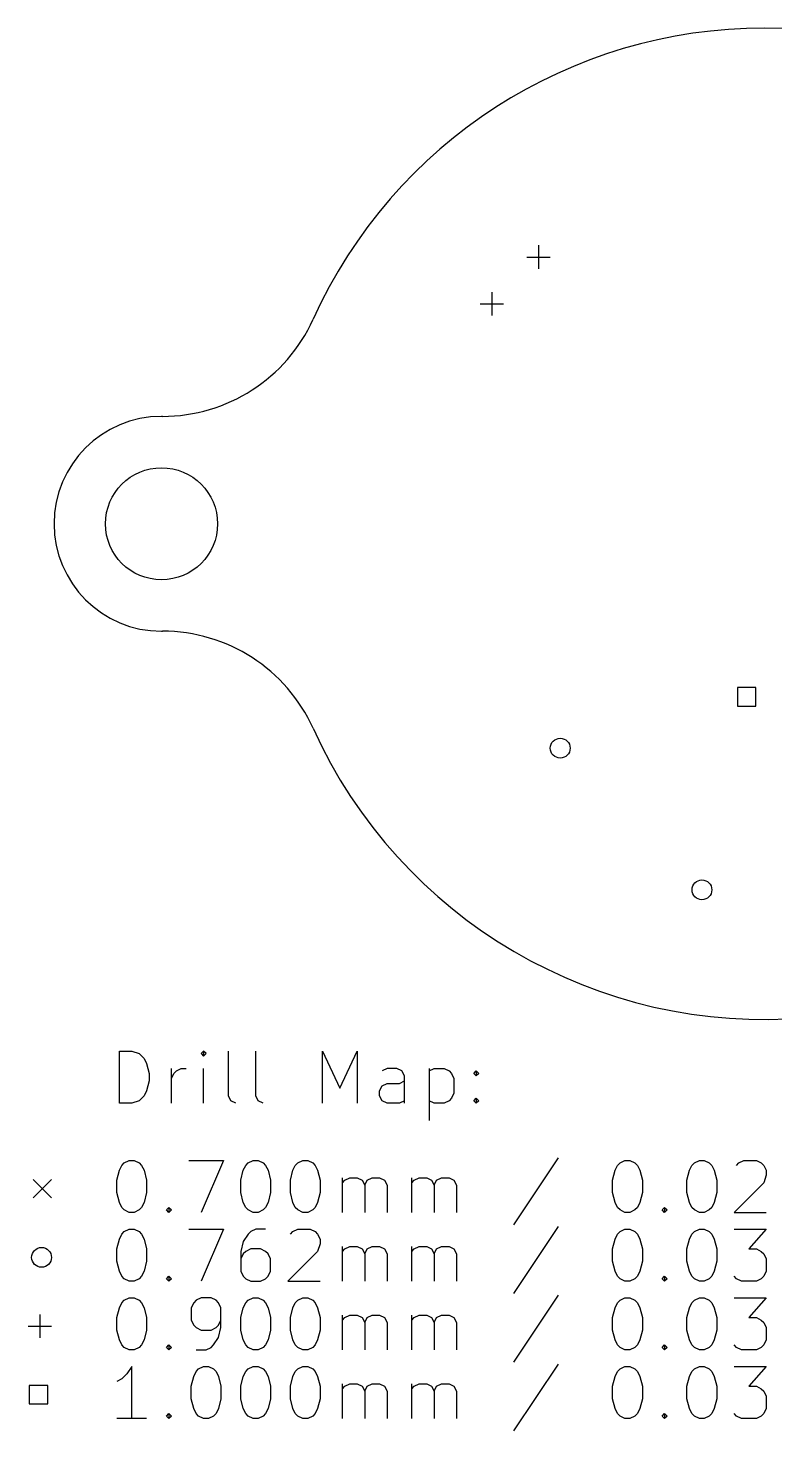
# Model space of a CAD drawing. Extents: x 78.5 to 134.1, y -109.1 to -54.9.
# Drawn here: x 78.5 to 107.2, y -108.8 to -54.9 of the extents above; entities that cross this region are included whole.
import ezdxf

# ---------------------------------------------------------------- set-up
doc = ezdxf.new("R2010")
doc.units = 0
doc.layers.add('BLACK', color=7, linetype='CONTINUOUS')

msp = doc.modelspace()

# ---------------------------------------------------------------- linework, layer by layer
at = {"layer": 'BLACK', "linetype": 'CONTINUOUS'}
for p, q in [((98.1516, -63.2484), (98.1516, -64.1484)), ((97.7016, -63.6984), (98.6016, -63.6984)), ((96.355549, -65.044451), (96.355549, -65.944451)), ((95.905549, -65.494451), (96.805549, -65.494451)), ((83.701237, -69.822583), (83.66206, -69.822583)), ((83.66206, -78.077583), (83.701237, -78.077583)), ((106.503557, -80.246443), (105.796443, -80.246443)), ((105.796443, -80.246443), (105.796443, -80.953557)), ((106.503557, -80.953557), (106.503557, -80.246443)), ((105.796443, -80.953557), (106.503557, -80.953557)), ((82.042325, -96.214921), (82.042325, -94.214921)), ((82.042325, -94.214921), (82.518515, -94.214921)), ((82.518515, -94.214921), (82.80423, -94.310159)), ((82.80423, -94.310159), (82.994706, -94.500635)), ((85.28042, -94.214921), (85.185182, -94.310159)), ((85.185182, -94.310159), (85.28042, -94.405397)), ((85.375658, -94.310159), (85.28042, -94.214921)), ((85.28042, -94.214921), (85.28042, -94.405397)), ((85.28042, -94.405397), (85.375658, -94.310159)), ((86.232801, -95.929206), (86.232801, -94.214921)), ((87.28042, -95.929206), (87.28042, -94.214921)), ((89.851849, -96.214921), (89.851849, -94.214921)), ((89.851849, -94.214921), (90.518516, -95.643492)), ((90.518516, -95.643492), (91.185182, -94.214921)), ((91.185182, -94.214921), (91.185182, -96.214921)), ((82.994706, -94.500635), (83.089944, -94.691111)), ((83.089944, -94.691111), (83.185182, -95.072063)), ((84.042325, -96.214921), (84.042325, -94.881587)), ((84.232801, -94.976825), (84.423277, -94.881587)), ((84.423277, -94.881587), (84.613754, -94.881587)), ((85.28042, -96.214921), (85.28042, -94.881587)), ((92.328039, -94.881587), (92.137563, -94.976825)), ((92.708992, -94.881587), (92.328039, -94.881587)), ((92.899468, -94.976825), (92.708992, -94.881587)), ((93.947087, -94.881587), (93.947087, -96.881587)), ((93.947087, -94.976825), (94.137563, -94.881587)), ((94.137563, -94.881587), (94.518516, -94.881587)), ((94.518516, -94.881587), (94.708992, -94.976825)), ((83.185182, -95.357778), (83.089944, -95.73873)), ((83.185182, -95.072063), (83.185182, -95.357778)), ((84.042325, -95.26254), (84.137563, -95.072063)), ((84.137563, -95.072063), (84.232801, -94.976825)), ((92.80423, -95.453016), (92.994706, -95.357778)), ((92.994706, -95.167302), (92.899468, -94.976825)), ((92.994706, -96.214921), (92.994706, -95.167302)), ((94.708992, -94.976825), (94.80423, -95.072063)), ((94.80423, -95.072063), (94.899468, -95.26254)), ((94.899468, -95.26254), (94.899468, -95.833968)), ((95.661373, -95.072063), (95.756611, -94.976825)), ((95.756611, -95.167302), (95.661373, -95.072063)), ((95.756611, -94.976825), (95.851849, -95.072063)), ((95.756611, -94.976825), (95.756611, -95.167302)), ((95.851849, -95.072063), (95.756611, -95.167302)), ((82.994706, -95.929206), (82.80423, -96.119683)), ((83.089944, -95.73873), (82.994706, -95.929206)), ((86.328039, -96.119683), (86.232801, -95.929206)), ((87.375658, -96.119683), (87.28042, -95.929206)), ((92.042325, -95.73873), (92.137563, -95.548254)), ((92.042325, -95.929206), (92.042325, -95.73873)), ((92.137563, -96.119683), (92.042325, -95.929206)), ((92.137563, -95.548254), (92.328039, -95.453016)), ((92.328039, -95.453016), (92.80423, -95.453016)), ((94.899468, -95.833968), (94.80423, -96.024444)), ((82.518515, -96.214921), (82.042325, -96.214921)), ((82.80423, -96.119683), (82.518515, -96.214921)), ((86.518515, -96.214921), (86.328039, -96.119683)), ((87.566134, -96.214921), (87.375658, -96.119683)), ((92.328039, -96.214921), (92.137563, -96.119683)), ((92.80423, -96.214921), (92.328039, -96.214921)), ((92.994706, -96.119683), (92.80423, -96.214921)), ((94.137563, -96.214921), (93.947087, -96.119683)), ((94.518516, -96.214921), (94.137563, -96.214921)), ((94.708992, -96.119683), (94.518516, -96.214921)), ((94.80423, -96.024444), (94.708992, -96.119683)), ((95.661373, -96.119683), (95.756611, -96.024444)), ((95.756611, -96.214921), (95.661373, -96.119683)), ((95.756611, -96.024444), (95.851849, -96.119683)), ((95.756611, -96.024444), (95.756611, -96.214921)), ((95.851849, -96.119683), (95.756611, -96.214921)), ((82.042325, -98.795873), (82.137563, -98.605397)), ((82.137563, -98.605397), (82.232801, -98.510159)), ((82.232801, -98.510159), (82.423277, -98.414921)), ((82.423277, -98.414921), (82.613754, -98.414921)), ((82.613754, -98.414921), (82.80423, -98.510159)), ((82.80423, -98.510159), (82.899468, -98.605397)), ((82.899468, -98.605397), (82.994706, -98.795873)), ((84.708992, -98.414921), (86.042325, -98.414921)), ((86.042325, -98.414921), (85.185182, -100.414921)), ((86.80423, -98.795873), (86.899468, -98.605397)), ((86.899468, -98.605397), (86.994706, -98.510159)), ((86.994706, -98.510159), (87.185182, -98.414921)), ((87.185182, -98.414921), (87.375659, -98.414921)), ((87.375659, -98.414921), (87.566135, -98.510159)), ((87.566135, -98.510159), (87.661373, -98.605397)), ((87.661373, -98.605397), (87.756611, -98.795873)), ((88.708992, -98.795873), (88.80423, -98.605397)), ((88.80423, -98.605397), (88.899468, -98.510159)), ((88.899468, -98.510159), (89.089944, -98.414921)), ((89.089944, -98.414921), (89.280421, -98.414921)), ((89.280421, -98.414921), (89.470897, -98.510159)), ((89.470897, -98.510159), (89.566135, -98.605397)), ((89.566135, -98.605397), (89.661373, -98.795873)), ((98.899469, -98.319683), (97.185184, -100.891111)), ((101.089946, -98.795873), (101.185184, -98.605397)), ((101.185184, -98.605397), (101.280422, -98.510159)), ((101.280422, -98.510159), (101.470898, -98.414921)), ((101.470898, -98.414921), (101.661375, -98.414921)), ((101.661375, -98.414921), (101.851851, -98.510159)), ((101.851851, -98.510159), (101.947089, -98.605397)), ((101.947089, -98.605397), (102.042327, -98.795873)), ((103.947089, -98.795873), (104.042327, -98.605397)), ((104.042327, -98.605397), (104.137565, -98.510159)), ((104.137565, -98.510159), (104.328041, -98.414921)), ((104.328041, -98.414921), (104.518518, -98.414921)), ((104.518518, -98.414921), (104.708994, -98.510159)), ((104.708994, -98.510159), (104.804232, -98.605397)), ((104.804232, -98.605397), (104.89947, -98.795873)), ((105.756613, -98.605397), (105.851851, -98.510159)), ((105.851851, -98.510159), (106.042327, -98.414921)), ((106.042327, -98.414921), (106.518518, -98.414921)), ((106.518518, -98.414921), (106.708994, -98.510159)), ((106.708994, -98.510159), (106.804232, -98.605397)), ((106.804232, -98.605397), (106.89947, -98.795873)), ((78.734557, -99.150083), (79.434557, -99.850083)), ((79.434557, -99.150083), (78.734557, -99.850083)), ((81.947087, -99.176825), (82.042325, -98.795873)), ((81.947087, -99.653016), (81.947087, -99.176825)), ((82.994706, -98.795873), (83.089944, -99.176825)), ((83.089944, -99.176825), (83.089944, -99.653016)), ((86.708992, -99.176825), (86.80423, -98.795873)), ((86.708992, -99.653016), (86.708992, -99.176825)), ((87.756611, -98.795873), (87.851849, -99.176825)), ((87.851849, -99.176825), (87.851849, -99.653016)), ((88.613754, -99.176825), (88.708992, -98.795873)), ((88.613754, -99.653016), (88.613754, -99.176825)), ((89.661373, -98.795873), (89.756611, -99.176825)), ((89.756611, -99.176825), (89.756611, -99.653016)), ((90.613754, -100.414921), (90.613754, -99.081587)), ((90.613754, -99.272063), (90.708992, -99.176825)), ((90.708992, -99.176825), (90.899468, -99.081587)), ((90.899468, -99.081587), (91.185183, -99.081587)), ((91.185183, -99.081587), (91.375659, -99.176825)), ((91.375659, -99.176825), (91.470897, -99.367302)), ((91.470897, -99.367302), (91.566135, -99.176825)), ((91.566135, -99.176825), (91.756611, -99.081587)), ((91.756611, -99.081587), (92.042325, -99.081587)), ((92.042325, -99.081587), (92.232802, -99.176825)), ((92.232802, -99.176825), (92.32804, -99.367302)), ((93.280421, -100.414921), (93.280421, -99.081587)), ((93.280421, -99.272063), (93.375659, -99.176825)), ((93.375659, -99.176825), (93.566135, -99.081587)), ((93.566135, -99.081587), (93.85185, -99.081587)), ((93.85185, -99.081587), (94.042326, -99.176825)), ((94.042326, -99.176825), (94.137564, -99.367302)), ((94.137564, -99.367302), (94.232802, -99.176825)), ((94.232802, -99.176825), (94.423278, -99.081587)), ((94.423278, -99.081587), (94.708992, -99.081587)), ((94.708992, -99.081587), (94.899469, -99.176825)), ((94.899469, -99.176825), (94.994707, -99.367302)), ((100.994708, -99.176825), (101.089946, -98.795873)), ((100.994708, -99.653016), (100.994708, -99.176825)), ((102.042327, -98.795873), (102.137565, -99.176825)), ((102.137565, -99.176825), (102.137565, -99.653016)), ((103.851851, -99.176825), (103.947089, -98.795873)), ((103.851851, -99.653016), (103.851851, -99.176825)), ((104.89947, -98.795873), (104.994708, -99.176825)), ((104.994708, -99.176825), (104.994708, -99.653016)), ((106.89947, -98.986349), (106.804232, -99.272063)), ((106.89947, -98.795873), (106.89947, -98.986349)), ((82.042325, -100.033968), (81.947087, -99.653016)), ((83.089944, -99.653016), (82.994706, -100.033968)), ((86.80423, -100.033968), (86.708992, -99.653016)), ((87.851849, -99.653016), (87.756611, -100.033968)), ((88.708992, -100.033968), (88.613754, -99.653016)), ((89.756611, -99.653016), (89.661373, -100.033968)), ((91.470897, -99.367302), (91.470897, -100.414921)), ((92.32804, -99.367302), (92.32804, -100.414921)), ((94.137564, -99.367302), (94.137564, -100.414921)), ((94.994707, -99.367302), (94.994707, -100.414921)), ((101.089946, -100.033968), (100.994708, -99.653016)), ((102.137565, -99.653016), (102.042327, -100.033968)), ((103.947089, -100.033968), (103.851851, -99.653016)), ((104.994708, -99.653016), (104.89947, -100.033968)), ((106.804232, -99.272063), (105.661375, -100.414921)), ((82.137563, -100.224444), (82.042325, -100.033968)), ((82.232801, -100.319683), (82.137563, -100.224444)), ((82.899468, -100.224444), (82.80423, -100.319683)), ((82.994706, -100.033968), (82.899468, -100.224444)), ((83.851849, -100.319683), (83.947087, -100.224444)), ((83.947087, -100.224444), (84.042325, -100.319683)), ((83.947087, -100.224444), (83.947087, -100.414921)), ((86.899468, -100.224444), (86.80423, -100.033968)), ((86.994706, -100.319683), (86.899468, -100.224444)), ((87.661373, -100.224444), (87.566135, -100.319683)), ((87.756611, -100.033968), (87.661373, -100.224444)), ((88.80423, -100.224444), (88.708992, -100.033968)), ((88.899468, -100.319683), (88.80423, -100.224444)), ((89.566135, -100.224444), (89.470897, -100.319683)), ((89.661373, -100.033968), (89.566135, -100.224444)), ((101.185184, -100.224444), (101.089946, -100.033968)), ((101.280422, -100.319683), (101.185184, -100.224444)), ((101.947089, -100.224444), (101.851851, -100.319683)), ((102.042327, -100.033968), (101.947089, -100.224444)), ((102.89947, -100.319683), (102.994708, -100.224444)), ((102.994708, -100.224444), (103.089946, -100.319683)), ((102.994708, -100.224444), (102.994708, -100.414921)), ((104.042327, -100.224444), (103.947089, -100.033968)), ((104.137565, -100.319683), (104.042327, -100.224444)), ((104.804232, -100.224444), (104.708994, -100.319683)), ((104.89947, -100.033968), (104.804232, -100.224444)), ((82.423277, -100.414921), (82.232801, -100.319683)), ((82.613754, -100.414921), (82.423277, -100.414921)), ((82.80423, -100.319683), (82.613754, -100.414921)), ((83.947087, -100.414921), (83.851849, -100.319683)), ((84.042325, -100.319683), (83.947087, -100.414921)), ((87.185182, -100.414921), (86.994706, -100.319683)), ((87.375659, -100.414921), (87.185182, -100.414921)), ((87.566135, -100.319683), (87.375659, -100.414921)), ((89.089944, -100.414921), (88.899468, -100.319683)), ((89.280421, -100.414921), (89.089944, -100.414921)), ((89.470897, -100.319683), (89.280421, -100.414921)), ((101.470898, -100.414921), (101.280422, -100.319683)), ((101.661375, -100.414921), (101.470898, -100.414921)), ((101.851851, -100.319683), (101.661375, -100.414921)), ((102.994708, -100.414921), (102.89947, -100.319683)), ((103.089946, -100.319683), (102.994708, -100.414921)), ((104.328041, -100.414921), (104.137565, -100.319683)), ((104.518518, -100.414921), (104.328041, -100.414921)), ((104.708994, -100.319683), (104.518518, -100.414921)), ((105.661375, -100.414921), (106.89947, -100.414921)), ((82.042325, -101.435873), (82.137563, -101.245397)), ((82.137563, -101.245397), (82.232801, -101.150159)), ((82.232801, -101.150159), (82.423277, -101.054921)), ((82.423277, -101.054921), (82.613754, -101.054921)), ((82.613754, -101.054921), (82.80423, -101.150159)), ((82.80423, -101.150159), (82.899468, -101.245397)), ((82.899468, -101.245397), (82.994706, -101.435873)), ((84.708992, -101.054921), (86.042325, -101.054921)), ((86.042325, -101.054921), (85.185182, -103.054921)), ((86.994706, -101.245397), (86.80423, -101.531111)), ((87.089944, -101.150159), (86.994706, -101.245397)), ((87.28042, -101.054921), (87.089944, -101.150159)), ((87.661373, -101.054921), (87.28042, -101.054921)), ((88.613754, -101.245397), (88.708992, -101.150159)), ((88.708992, -101.150159), (88.899468, -101.054921)), ((88.899468, -101.054921), (89.375659, -101.054921)), ((89.375659, -101.054921), (89.566135, -101.150159)), ((89.566135, -101.150159), (89.661373, -101.245397)), ((89.661373, -101.245397), (89.756611, -101.435873)), ((98.899469, -100.959683), (97.185184, -103.531111)), ((101.089946, -101.435873), (101.185184, -101.245397)), ((101.185184, -101.245397), (101.280422, -101.150159)), ((101.280422, -101.150159), (101.470898, -101.054921)), ((101.470898, -101.054921), (101.661375, -101.054921)), ((101.661375, -101.054921), (101.851851, -101.150159)), ((101.851851, -101.150159), (101.947089, -101.245397)), ((101.947089, -101.245397), (102.042327, -101.435873)), ((103.947089, -101.435873), (104.042327, -101.245397)), ((104.042327, -101.245397), (104.137565, -101.150159)), ((104.137565, -101.150159), (104.328041, -101.054921)), ((104.328041, -101.054921), (104.518518, -101.054921)), ((104.518518, -101.054921), (104.708994, -101.150159)), ((104.708994, -101.150159), (104.804232, -101.245397)), ((104.804232, -101.245397), (104.89947, -101.435873)), ((105.661375, -101.054921), (106.89947, -101.054921)), ((106.89947, -101.054921), (106.232803, -101.816825)), ((81.947087, -101.816825), (82.042325, -101.435873)), ((81.947087, -102.293016), (81.947087, -101.816825)), ((82.994706, -101.435873), (83.089944, -101.816825)), ((83.089944, -101.816825), (83.089944, -102.293016)), ((86.80423, -101.531111), (86.708992, -101.912063)), ((87.089944, -101.816825), (86.899468, -101.912063)), ((87.470897, -101.816825), (87.089944, -101.816825)), ((87.661373, -101.912063), (87.470897, -101.816825)), ((89.756611, -101.626349), (89.661373, -101.912063)), ((89.756611, -101.435873), (89.756611, -101.626349)), ((90.613754, -103.054921), (90.613754, -101.721587)), ((90.613754, -101.912063), (90.708992, -101.816825)), ((90.708992, -101.816825), (90.899468, -101.721587)), ((90.899468, -101.721587), (91.185183, -101.721587)), ((91.185183, -101.721587), (91.375659, -101.816825)), ((91.375659, -101.816825), (91.470897, -102.007302)), ((91.470897, -102.007302), (91.566135, -101.816825)), ((91.566135, -101.816825), (91.756611, -101.721587)), ((91.756611, -101.721587), (92.042325, -101.721587)), ((92.042325, -101.721587), (92.232802, -101.816825)), ((92.232802, -101.816825), (92.32804, -102.007302)), ((93.280421, -103.054921), (93.280421, -101.721587)), ((93.280421, -101.912063), (93.375659, -101.816825)), ((93.375659, -101.816825), (93.566135, -101.721587)), ((93.566135, -101.721587), (93.85185, -101.721587)), ((93.85185, -101.721587), (94.042326, -101.816825)), ((94.042326, -101.816825), (94.137564, -102.007302)), ((94.137564, -102.007302), (94.232802, -101.816825)), ((94.232802, -101.816825), (94.423278, -101.721587)), ((94.423278, -101.721587), (94.708992, -101.721587)), ((94.708992, -101.721587), (94.899469, -101.816825)), ((94.899469, -101.816825), (94.994707, -102.007302)), ((100.994708, -101.816825), (101.089946, -101.435873)), ((100.994708, -102.293016), (100.994708, -101.816825)), ((102.042327, -101.435873), (102.137565, -101.816825)), ((102.137565, -101.816825), (102.137565, -102.293016)), ((103.851851, -101.816825), (103.947089, -101.435873)), ((103.851851, -102.293016), (103.851851, -101.816825)), ((104.89947, -101.435873), (104.994708, -101.816825)), ((104.994708, -101.816825), (104.994708, -102.293016)), ((106.232803, -101.816825), (106.518518, -101.816825)), ((106.518518, -101.816825), (106.708994, -101.912063)), ((82.042325, -102.673968), (81.947087, -102.293016)), ((83.089944, -102.293016), (82.994706, -102.673968)), ((86.708992, -101.912063), (86.708992, -102.673968)), ((86.80423, -102.007302), (86.708992, -102.197778)), ((86.899468, -101.912063), (86.80423, -102.007302)), ((87.756611, -102.007302), (87.661373, -101.912063)), ((87.851849, -102.197778), (87.756611, -102.007302)), ((87.851849, -102.673968), (87.851849, -102.197778)), ((89.661373, -101.912063), (88.518516, -103.054921)), ((91.470897, -102.007302), (91.470897, -103.054921)), ((92.32804, -102.007302), (92.32804, -103.054921)), ((94.137564, -102.007302), (94.137564, -103.054921)), ((94.994707, -102.007302), (94.994707, -103.054921)), ((101.089946, -102.673968), (100.994708, -102.293016)), ((102.137565, -102.293016), (102.042327, -102.673968)), ((103.947089, -102.673968), (103.851851, -102.293016)), ((104.994708, -102.293016), (104.89947, -102.673968)), ((106.708994, -101.912063), (106.804232, -102.007302)), ((106.804232, -102.007302), (106.89947, -102.197778)), ((106.89947, -102.197778), (106.89947, -102.673968)), ((82.137563, -102.864444), (82.042325, -102.673968)), ((82.232801, -102.959683), (82.137563, -102.864444)), ((82.423277, -103.054921), (82.232801, -102.959683)), ((82.80423, -102.959683), (82.613754, -103.054921)), ((82.899468, -102.864444), (82.80423, -102.959683)), ((82.994706, -102.673968), (82.899468, -102.864444)), ((83.851849, -102.959683), (83.947087, -102.864444)), ((83.947087, -103.054921), (83.851849, -102.959683)), ((83.947087, -102.864444), (84.042325, -102.959683)), ((83.947087, -102.864444), (83.947087, -103.054921)), ((84.042325, -102.959683), (83.947087, -103.054921)), ((86.708992, -102.673968), (86.80423, -102.864444)), ((86.80423, -102.864444), (86.899468, -102.959683)), ((86.899468, -102.959683), (87.089944, -103.054921)), ((87.470897, -103.054921), (87.661373, -102.959683)), ((87.661373, -102.959683), (87.756611, -102.864444)), ((87.756611, -102.864444), (87.851849, -102.673968)), ((101.185184, -102.864444), (101.089946, -102.673968)), ((101.280422, -102.959683), (101.185184, -102.864444)), ((101.470898, -103.054921), (101.280422, -102.959683)), ((101.851851, -102.959683), (101.661375, -103.054921)), ((101.947089, -102.864444), (101.851851, -102.959683)), ((102.042327, -102.673968), (101.947089, -102.864444)), ((102.89947, -102.959683), (102.994708, -102.864444)), ((102.994708, -103.054921), (102.89947, -102.959683)), ((102.994708, -102.864444), (103.089946, -102.959683)), ((102.994708, -102.864444), (102.994708, -103.054921)), ((103.089946, -102.959683), (102.994708, -103.054921)), ((104.042327, -102.864444), (103.947089, -102.673968)), ((104.137565, -102.959683), (104.042327, -102.864444)), ((104.328041, -103.054921), (104.137565, -102.959683)), ((104.708994, -102.959683), (104.518518, -103.054921)), ((104.804232, -102.864444), (104.708994, -102.959683)), ((104.89947, -102.673968), (104.804232, -102.864444)), ((105.756613, -102.959683), (105.661375, -102.864444)), ((105.947089, -103.054921), (105.756613, -102.959683)), ((106.708994, -102.959683), (106.518518, -103.054921)), ((106.804232, -102.864444), (106.708994, -102.959683)), ((106.89947, -102.673968), (106.804232, -102.864444)), ((82.613754, -103.054921), (82.423277, -103.054921)), ((87.089944, -103.054921), (87.470897, -103.054921)), ((88.518516, -103.054921), (89.756611, -103.054921)), ((101.661375, -103.054921), (101.470898, -103.054921)), ((104.518518, -103.054921), (104.328041, -103.054921)), ((106.518518, -103.054921), (105.947089, -103.054921)), ((82.042325, -104.075873), (82.137563, -103.885397)), ((82.137563, -103.885397), (82.232801, -103.790159)), ((82.232801, -103.790159), (82.423277, -103.694921)), ((82.423277, -103.694921), (82.613754, -103.694921)), ((82.613754, -103.694921), (82.80423, -103.790159)), ((82.80423, -103.790159), (82.899468, -103.885397)), ((82.899468, -103.885397), (82.994706, -104.075873)), ((84.899468, -103.885397), (84.80423, -104.075873)), ((84.994706, -103.790159), (84.899468, -103.885397)), ((85.185182, -103.694921), (84.994706, -103.790159)), ((85.566135, -103.694921), (85.185182, -103.694921)), ((85.756611, -103.790159), (85.566135, -103.694921)), ((85.851849, -103.885397), (85.756611, -103.790159)), ((85.947087, -104.075873), (85.851849, -103.885397)), ((86.80423, -104.075873), (86.899468, -103.885397)), ((86.899468, -103.885397), (86.994706, -103.790159)), ((86.994706, -103.790159), (87.185182, -103.694921)), ((87.185182, -103.694921), (87.375659, -103.694921)), ((87.375659, -103.694921), (87.566135, -103.790159)), ((87.566135, -103.790159), (87.661373, -103.885397)), ((87.661373, -103.885397), (87.756611, -104.075873)), ((88.708992, -104.075873), (88.80423, -103.885397)), ((88.80423, -103.885397), (88.899468, -103.790159)), ((88.899468, -103.790159), (89.089944, -103.694921)), ((89.089944, -103.694921), (89.280421, -103.694921)), ((89.280421, -103.694921), (89.470897, -103.790159)), ((89.470897, -103.790159), (89.566135, -103.885397)), ((89.566135, -103.885397), (89.661373, -104.075873)), ((98.899469, -103.599683), (97.185184, -106.171111)), ((101.089946, -104.075873), (101.185184, -103.885397)), ((101.185184, -103.885397), (101.280422, -103.790159)), ((101.280422, -103.790159), (101.470898, -103.694921)), ((101.470898, -103.694921), (101.661375, -103.694921)), ((101.661375, -103.694921), (101.851851, -103.790159)), ((101.851851, -103.790159), (101.947089, -103.885397)), ((101.947089, -103.885397), (102.042327, -104.075873)), ((103.947089, -104.075873), (104.042327, -103.885397)), ((104.042327, -103.885397), (104.137565, -103.790159)), ((104.137565, -103.790159), (104.328041, -103.694921)), ((104.328041, -103.694921), (104.518518, -103.694921)), ((104.518518, -103.694921), (104.708994, -103.790159)), ((104.708994, -103.790159), (104.804232, -103.885397)), ((104.804232, -103.885397), (104.89947, -104.075873)), ((105.661375, -103.694921), (106.89947, -103.694921)), ((106.89947, -103.694921), (106.232803, -104.456825)), ((78.984557, -104.330083), (78.984557, -105.230083)), ((81.947087, -104.456825), (82.042325, -104.075873)), ((81.947087, -104.933016), (81.947087, -104.456825)), ((82.994706, -104.075873), (83.089944, -104.456825)), ((83.089944, -104.456825), (83.089944, -104.933016)), ((84.80423, -104.075873), (84.80423, -104.552063)), ((84.80423, -104.552063), (84.899468, -104.74254)), ((85.851849, -104.74254), (85.947087, -104.552063)), ((85.947087, -104.837778), (85.947087, -104.075873)), ((86.708992, -104.456825), (86.80423, -104.075873)), ((86.708992, -104.933016), (86.708992, -104.456825)), ((87.756611, -104.075873), (87.851849, -104.456825)), ((87.851849, -104.456825), (87.851849, -104.933016)), ((88.613754, -104.456825), (88.708992, -104.075873)), ((88.613754, -104.933016), (88.613754, -104.456825)), ((89.661373, -104.075873), (89.756611, -104.456825)), ((89.756611, -104.456825), (89.756611, -104.933016)), ((90.613754, -105.694921), (90.613754, -104.361587)), ((90.613754, -104.552063), (90.708992, -104.456825)), ((90.708992, -104.456825), (90.899468, -104.361587)), ((90.899468, -104.361587), (91.185183, -104.361587)), ((91.185183, -104.361587), (91.375659, -104.456825)), ((91.375659, -104.456825), (91.470897, -104.647302)), ((91.470897, -104.647302), (91.566135, -104.456825)), ((91.566135, -104.456825), (91.756611, -104.361587)), ((91.756611, -104.361587), (92.042325, -104.361587)), ((92.042325, -104.361587), (92.232802, -104.456825)), ((92.232802, -104.456825), (92.32804, -104.647302)), ((93.280421, -105.694921), (93.280421, -104.361587)), ((93.280421, -104.552063), (93.375659, -104.456825)), ((93.375659, -104.456825), (93.566135, -104.361587)), ((93.566135, -104.361587), (93.85185, -104.361587)), ((93.85185, -104.361587), (94.042326, -104.456825)), ((94.042326, -104.456825), (94.137564, -104.647302)), ((94.137564, -104.647302), (94.232802, -104.456825)), ((94.232802, -104.456825), (94.423278, -104.361587)), ((94.423278, -104.361587), (94.708992, -104.361587)), ((94.708992, -104.361587), (94.899469, -104.456825)), ((94.899469, -104.456825), (94.994707, -104.647302)), ((100.994708, -104.456825), (101.089946, -104.075873)), ((100.994708, -104.933016), (100.994708, -104.456825)), ((102.042327, -104.075873), (102.137565, -104.456825)), ((102.137565, -104.456825), (102.137565, -104.933016)), ((103.851851, -104.456825), (103.947089, -104.075873)), ((103.851851, -104.933016), (103.851851, -104.456825)), ((104.89947, -104.075873), (104.994708, -104.456825)), ((104.994708, -104.456825), (104.994708, -104.933016)), ((106.232803, -104.456825), (106.518518, -104.456825)), ((106.518518, -104.456825), (106.708994, -104.552063)), ((106.708994, -104.552063), (106.804232, -104.647302)), ((78.534557, -104.780083), (79.434557, -104.780083)), ((82.042325, -105.313968), (81.947087, -104.933016)), ((83.089944, -104.933016), (82.994706, -105.313968)), ((84.899468, -104.74254), (84.994706, -104.837778)), ((84.994706, -104.837778), (85.185182, -104.933016)), ((85.185182, -104.933016), (85.566135, -104.933016)), ((85.566135, -104.933016), (85.756611, -104.837778)), ((85.756611, -104.837778), (85.851849, -104.74254)), ((85.851849, -105.21873), (85.947087, -104.837778)), ((86.80423, -105.313968), (86.708992, -104.933016)), ((87.851849, -104.933016), (87.756611, -105.313968)), ((88.708992, -105.313968), (88.613754, -104.933016)), ((89.756611, -104.933016), (89.661373, -105.313968)), ((91.470897, -104.647302), (91.470897, -105.694921)), ((92.32804, -104.647302), (92.32804, -105.694921)), ((94.137564, -104.647302), (94.137564, -105.694921)), ((94.994707, -104.647302), (94.994707, -105.694921)), ((101.089946, -105.313968), (100.994708, -104.933016)), ((102.137565, -104.933016), (102.042327, -105.313968)), ((103.947089, -105.313968), (103.851851, -104.933016)), ((104.994708, -104.933016), (104.89947, -105.313968)), ((106.804232, -104.647302), (106.89947, -104.837778)), ((106.89947, -104.837778), (106.89947, -105.313968)), ((82.137563, -105.504444), (82.042325, -105.313968)), ((82.232801, -105.599683), (82.137563, -105.504444)), ((82.423277, -105.694921), (82.232801, -105.599683)), ((82.80423, -105.599683), (82.613754, -105.694921)), ((82.899468, -105.504444), (82.80423, -105.599683)), ((82.994706, -105.313968), (82.899468, -105.504444)), ((83.851849, -105.599683), (83.947087, -105.504444)), ((83.947087, -105.694921), (83.851849, -105.599683)), ((83.947087, -105.504444), (84.042325, -105.599683)), ((83.947087, -105.504444), (83.947087, -105.694921)), ((84.042325, -105.599683), (83.947087, -105.694921)), ((85.375658, -105.694921), (85.566135, -105.599683)), ((85.566135, -105.599683), (85.661373, -105.504444)), ((85.661373, -105.504444), (85.851849, -105.21873)), ((86.899468, -105.504444), (86.80423, -105.313968)), ((86.994706, -105.599683), (86.899468, -105.504444)), ((87.185182, -105.694921), (86.994706, -105.599683)), ((87.566135, -105.599683), (87.375659, -105.694921)), ((87.661373, -105.504444), (87.566135, -105.599683)), ((87.756611, -105.313968), (87.661373, -105.504444)), ((88.80423, -105.504444), (88.708992, -105.313968)), ((88.899468, -105.599683), (88.80423, -105.504444)), ((89.089944, -105.694921), (88.899468, -105.599683)), ((89.470897, -105.599683), (89.280421, -105.694921)), ((89.566135, -105.504444), (89.470897, -105.599683)), ((89.661373, -105.313968), (89.566135, -105.504444)), ((101.185184, -105.504444), (101.089946, -105.313968)), ((101.280422, -105.599683), (101.185184, -105.504444)), ((101.470898, -105.694921), (101.280422, -105.599683)), ((101.851851, -105.599683), (101.661375, -105.694921)), ((101.947089, -105.504444), (101.851851, -105.599683)), ((102.042327, -105.313968), (101.947089, -105.504444)), ((102.89947, -105.599683), (102.994708, -105.504444)), ((102.994708, -105.694921), (102.89947, -105.599683)), ((102.994708, -105.504444), (103.089946, -105.599683)), ((102.994708, -105.504444), (102.994708, -105.694921)), ((103.089946, -105.599683), (102.994708, -105.694921)), ((104.042327, -105.504444), (103.947089, -105.313968)), ((104.137565, -105.599683), (104.042327, -105.504444)), ((104.328041, -105.694921), (104.137565, -105.599683)), ((104.708994, -105.599683), (104.518518, -105.694921)), ((104.804232, -105.504444), (104.708994, -105.599683)), ((104.89947, -105.313968), (104.804232, -105.504444)), ((105.756613, -105.599683), (105.661375, -105.504444)), ((105.947089, -105.694921), (105.756613, -105.599683)), ((106.708994, -105.599683), (106.518518, -105.694921)), ((106.804232, -105.504444), (106.708994, -105.599683)), ((106.89947, -105.313968), (106.804232, -105.504444)), ((82.613754, -105.694921), (82.423277, -105.694921)), ((84.994706, -105.694921), (85.375658, -105.694921)), ((87.375659, -105.694921), (87.185182, -105.694921)), ((89.280421, -105.694921), (89.089944, -105.694921)), ((101.661375, -105.694921), (101.470898, -105.694921)), ((104.518518, -105.694921), (104.328041, -105.694921)), ((106.518518, -105.694921), (105.947089, -105.694921)), ((82.328039, -106.620635), (82.137563, -106.811111)), ((82.518515, -106.334921), (82.328039, -106.620635)), ((82.518515, -108.334921), (82.518515, -106.334921)), ((84.80423, -107.096825), (84.899468, -106.715873)), ((84.899468, -106.715873), (84.994706, -106.525397)), ((84.994706, -106.525397), (85.089944, -106.430159)), ((85.089944, -106.430159), (85.28042, -106.334921)), ((85.28042, -106.334921), (85.470897, -106.334921)), ((85.470897, -106.334921), (85.661373, -106.430159)), ((85.661373, -106.430159), (85.756611, -106.525397)), ((85.756611, -106.525397), (85.851849, -106.715873)), ((85.851849, -106.715873), (85.947087, -107.096825)), ((86.708992, -107.096825), (86.80423, -106.715873)), ((86.80423, -106.715873), (86.899468, -106.525397)), ((86.899468, -106.525397), (86.994706, -106.430159)), ((86.994706, -106.430159), (87.185182, -106.334921)), ((87.185182, -106.334921), (87.375659, -106.334921)), ((87.375659, -106.334921), (87.566135, -106.430159)), ((87.566135, -106.430159), (87.661373, -106.525397)), ((87.661373, -106.525397), (87.756611, -106.715873)), ((87.756611, -106.715873), (87.851849, -107.096825)), ((88.613754, -107.096825), (88.708992, -106.715873)), ((88.708992, -106.715873), (88.80423, -106.525397)), ((88.80423, -106.525397), (88.899468, -106.430159)), ((88.899468, -106.430159), (89.089944, -106.334921)), ((89.089944, -106.334921), (89.280421, -106.334921)), ((89.280421, -106.334921), (89.470897, -106.430159)), ((89.470897, -106.430159), (89.566135, -106.525397)), ((89.566135, -106.525397), (89.661373, -106.715873)), ((89.661373, -106.715873), (89.756611, -107.096825)), ((98.899469, -106.239683), (97.185184, -108.811111)), ((100.994708, -107.096825), (101.089946, -106.715873)), ((101.089946, -106.715873), (101.185184, -106.525397)), ((101.185184, -106.525397), (101.280422, -106.430159)), ((101.280422, -106.430159), (101.470898, -106.334921)), ((101.470898, -106.334921), (101.661375, -106.334921)), ((101.661375, -106.334921), (101.851851, -106.430159)), ((101.851851, -106.430159), (101.947089, -106.525397)), ((101.947089, -106.525397), (102.042327, -106.715873)), ((102.042327, -106.715873), (102.137565, -107.096825)), ((103.851851, -107.096825), (103.947089, -106.715873)), ((103.947089, -106.715873), (104.042327, -106.525397)), ((104.042327, -106.525397), (104.137565, -106.430159)), ((104.137565, -106.430159), (104.328041, -106.334921)), ((104.328041, -106.334921), (104.518518, -106.334921)), ((104.518518, -106.334921), (104.708994, -106.430159)), ((104.708994, -106.430159), (104.804232, -106.525397)), ((104.804232, -106.525397), (104.89947, -106.715873)), ((104.89947, -106.715873), (104.994708, -107.096825)), ((105.661375, -106.334921), (106.89947, -106.334921)), ((106.89947, -106.334921), (106.232803, -107.096825)), ((79.288114, -107.066526), (78.581, -107.066526)), ((78.581, -107.066526), (78.581, -107.77364)), ((79.288114, -107.77364), (79.288114, -107.066526)), ((82.137563, -106.811111), (81.947087, -106.906349)), ((84.80423, -107.573016), (84.80423, -107.096825)), ((85.947087, -107.096825), (85.947087, -107.573016)), ((86.708992, -107.573016), (86.708992, -107.096825)), ((87.851849, -107.096825), (87.851849, -107.573016)), ((88.613754, -107.573016), (88.613754, -107.096825)), ((89.756611, -107.096825), (89.756611, -107.573016)), ((90.613754, -108.334921), (90.613754, -107.001587)), ((90.613754, -107.192063), (90.708992, -107.096825)), ((90.708992, -107.096825), (90.899468, -107.001587)), ((90.899468, -107.001587), (91.185183, -107.001587)), ((91.185183, -107.001587), (91.375659, -107.096825)), ((91.375659, -107.096825), (91.470897, -107.287302)), ((91.470897, -107.287302), (91.566135, -107.096825)), ((91.566135, -107.096825), (91.756611, -107.001587)), ((91.756611, -107.001587), (92.042325, -107.001587)), ((92.042325, -107.001587), (92.232802, -107.096825)), ((92.232802, -107.096825), (92.32804, -107.287302)), ((93.280421, -108.334921), (93.280421, -107.001587)), ((93.280421, -107.192063), (93.375659, -107.096825)), ((93.375659, -107.096825), (93.566135, -107.001587)), ((93.566135, -107.001587), (93.85185, -107.001587)), ((93.85185, -107.001587), (94.042326, -107.096825)), ((94.042326, -107.096825), (94.137564, -107.287302)), ((94.137564, -107.287302), (94.232802, -107.096825)), ((94.232802, -107.096825), (94.423278, -107.001587)), ((94.423278, -107.001587), (94.708992, -107.001587)), ((94.708992, -107.001587), (94.899469, -107.096825)), ((94.899469, -107.096825), (94.994707, -107.287302)), ((100.994708, -107.573016), (100.994708, -107.096825)), ((102.137565, -107.096825), (102.137565, -107.573016)), ((103.851851, -107.573016), (103.851851, -107.096825)), ((104.994708, -107.096825), (104.994708, -107.573016)), ((106.232803, -107.096825), (106.518518, -107.096825)), ((106.518518, -107.096825), (106.708994, -107.192063)), ((106.708994, -107.192063), (106.804232, -107.287302)), ((78.581, -107.77364), (79.288114, -107.77364)), ((84.899468, -107.953968), (84.80423, -107.573016)), ((85.947087, -107.573016), (85.851849, -107.953968)), ((86.80423, -107.953968), (86.708992, -107.573016)), ((87.851849, -107.573016), (87.756611, -107.953968)), ((88.708992, -107.953968), (88.613754, -107.573016)), ((89.756611, -107.573016), (89.661373, -107.953968)), ((91.470897, -107.287302), (91.470897, -108.334921)), ((92.32804, -107.287302), (92.32804, -108.334921)), ((94.137564, -107.287302), (94.137564, -108.334921)), ((94.994707, -107.287302), (94.994707, -108.334921)), ((101.089946, -107.953968), (100.994708, -107.573016)), ((102.137565, -107.573016), (102.042327, -107.953968)), ((103.947089, -107.953968), (103.851851, -107.573016)), ((104.994708, -107.573016), (104.89947, -107.953968)), ((106.804232, -107.287302), (106.89947, -107.477778)), ((106.89947, -107.477778), (106.89947, -107.953968)), ((83.089944, -108.334921), (81.947087, -108.334921)), ((83.851849, -108.239683), (83.947087, -108.144444)), ((83.947087, -108.334921), (83.851849, -108.239683)), ((83.947087, -108.144444), (84.042325, -108.239683)), ((83.947087, -108.144444), (83.947087, -108.334921)), ((84.042325, -108.239683), (83.947087, -108.334921)), ((84.994706, -108.144444), (84.899468, -107.953968)), ((85.089944, -108.239683), (84.994706, -108.144444)), ((85.28042, -108.334921), (85.089944, -108.239683)), ((85.470897, -108.334921), (85.28042, -108.334921)), ((85.661373, -108.239683), (85.470897, -108.334921)), ((85.756611, -108.144444), (85.661373, -108.239683)), ((85.851849, -107.953968), (85.756611, -108.144444)), ((86.899468, -108.144444), (86.80423, -107.953968)), ((86.994706, -108.239683), (86.899468, -108.144444)), ((87.185182, -108.334921), (86.994706, -108.239683)), ((87.375659, -108.334921), (87.185182, -108.334921)), ((87.566135, -108.239683), (87.375659, -108.334921)), ((87.661373, -108.144444), (87.566135, -108.239683)), ((87.756611, -107.953968), (87.661373, -108.144444)), ((88.80423, -108.144444), (88.708992, -107.953968)), ((88.899468, -108.239683), (88.80423, -108.144444)), ((89.089944, -108.334921), (88.899468, -108.239683)), ((89.280421, -108.334921), (89.089944, -108.334921)), ((89.470897, -108.239683), (89.280421, -108.334921)), ((89.566135, -108.144444), (89.470897, -108.239683)), ((89.661373, -107.953968), (89.566135, -108.144444)), ((101.185184, -108.144444), (101.089946, -107.953968)), ((101.280422, -108.239683), (101.185184, -108.144444)), ((101.470898, -108.334921), (101.280422, -108.239683)), ((101.661375, -108.334921), (101.470898, -108.334921)), ((101.851851, -108.239683), (101.661375, -108.334921)), ((101.947089, -108.144444), (101.851851, -108.239683)), ((102.042327, -107.953968), (101.947089, -108.144444)), ((102.89947, -108.239683), (102.994708, -108.144444)), ((102.994708, -108.334921), (102.89947, -108.239683)), ((102.994708, -108.144444), (103.089946, -108.239683)), ((102.994708, -108.144444), (102.994708, -108.334921)), ((103.089946, -108.239683), (102.994708, -108.334921)), ((104.042327, -108.144444), (103.947089, -107.953968)), ((104.137565, -108.239683), (104.042327, -108.144444)), ((104.328041, -108.334921), (104.137565, -108.239683)), ((104.518518, -108.334921), (104.328041, -108.334921)), ((104.708994, -108.239683), (104.518518, -108.334921)), ((104.804232, -108.144444), (104.708994, -108.239683)), ((104.89947, -107.953968), (104.804232, -108.144444)), ((105.756613, -108.239683), (105.661375, -108.144444)), ((105.947089, -108.334921), (105.756613, -108.239683)), ((106.518518, -108.334921), (105.947089, -108.334921)), ((106.708994, -108.239683), (106.518518, -108.334921)), ((106.804232, -108.144444), (106.708994, -108.239683)), ((106.89947, -107.953968), (106.804232, -108.144444))]:
    msp.add_line(p, q, dxfattribs=at)
at = {"layer": 'BLACK'}
for centre, radius in [((83.66206, -73.950083), 2.15265), ((98.982271, -82.573006), 0.381), ((104.426994, -88.017729), 0.381), ((79.053557, -102.140083), 0.381)]:
    msp.add_circle(centre, radius, dxfattribs=at)
for centre, radius, start, end in [((106.83956, -73.950083), 19.05, 24.3619783, 155.6380217), ((83.701188, -63.472507), 6.350076, -89.9995623, -24.3624177), ((83.66206, -73.950083), 4.1275, -270, -90), ((83.701293, -84.427495), 6.349913, 24.3614705, 90.0005096), ((106.839561, -73.95008), 19.050002, -155.6380174, -85.0627964)]:
    msp.add_arc(centre, radius, start, end, dxfattribs=at)

doc.saveas('drawing.dxf')
